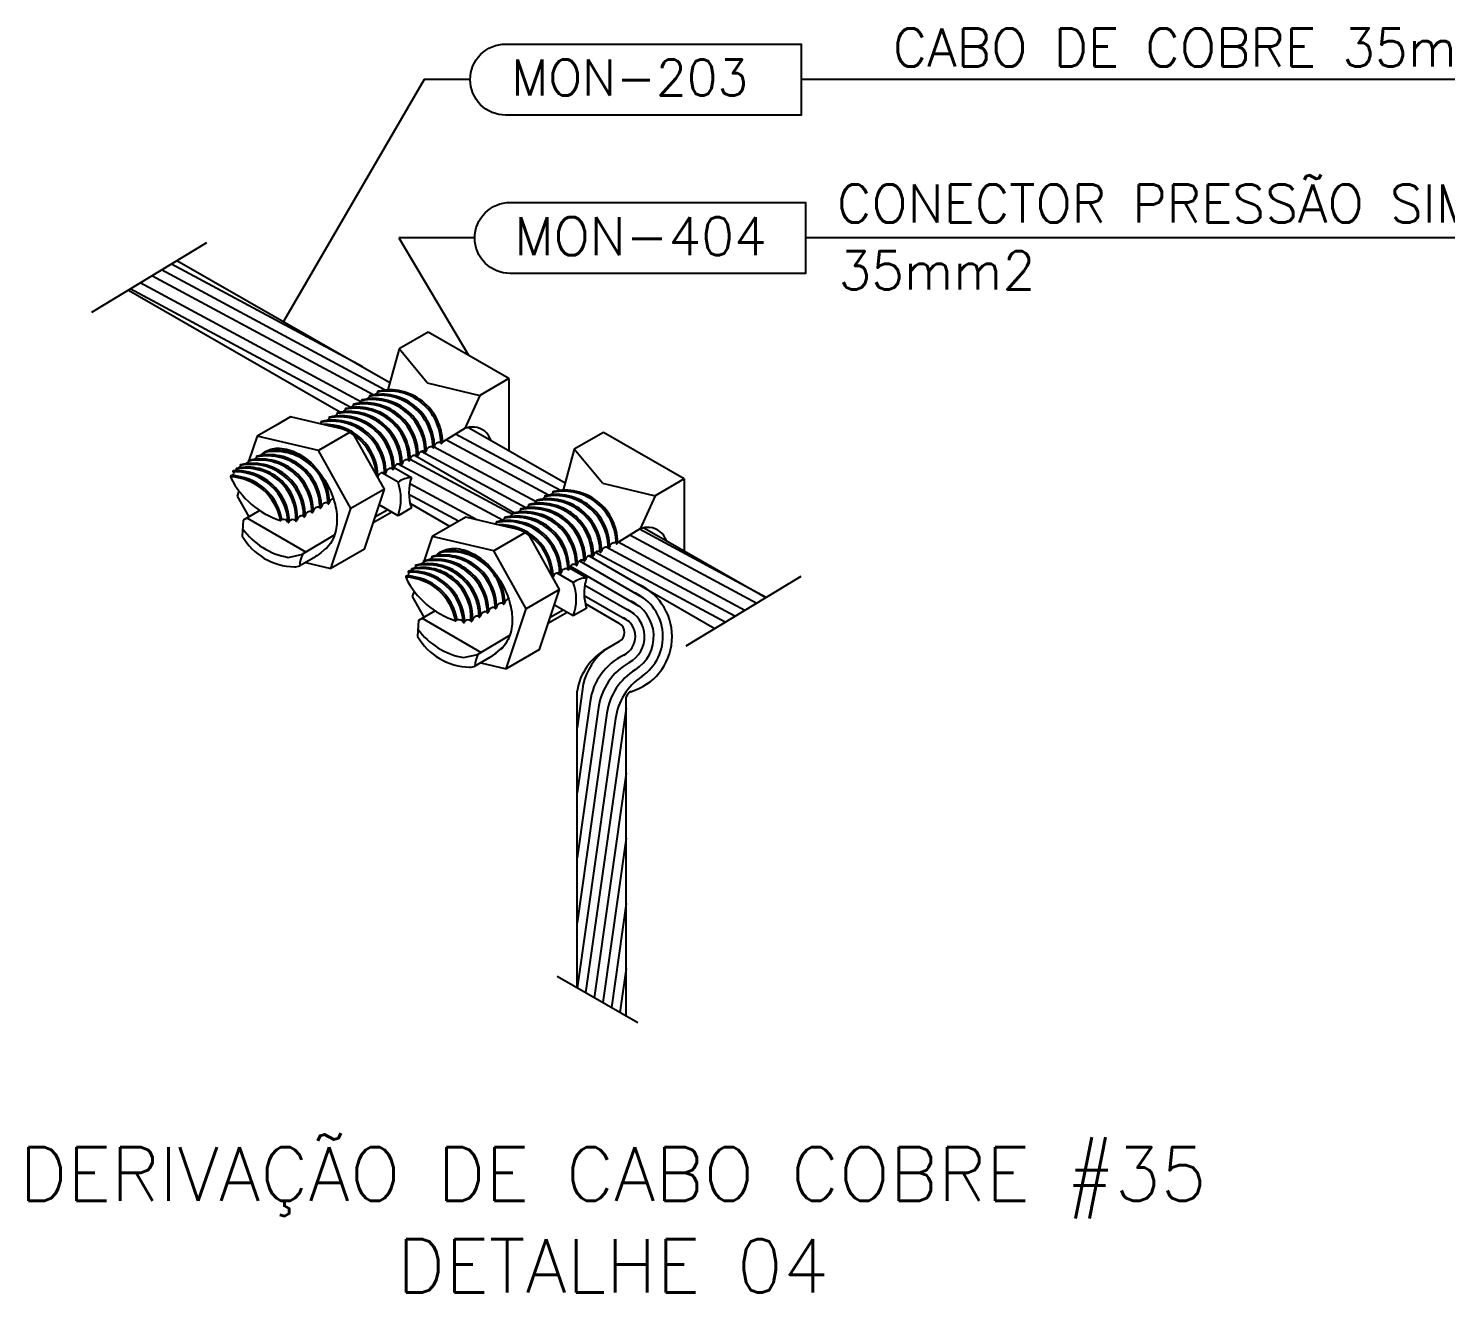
# Model space of a CAD drawing. Extents: x -1836 to 8857, y -4220 to 3051.
# Drawn here: x 6316.5 to 6760.8, y -2055.8 to -1659.4 of the extents above; entities that cross this region are included whole.
import ezdxf
from ezdxf.enums import TextEntityAlignment as Align

# ---------------------------------------------------------------- set-up
doc = ezdxf.new("R2010")
doc.units = 0
doc.header["$MEASUREMENT"] = 0
doc.layers.get('0').update_dxf_attribs({"linetype": 'CONTINUOUS'})
for name, color, linetype in [('15', 1, 'CONTINUOUS'), ('25', 2, 'CONTINUOUS'), ('50', 5, 'CONTINUOUS')]:
    doc.layers.add(name, color=color, linetype=linetype)
doc.styles.add('15CL', font='romans.shx', dxfattribs={"height": 2})
doc.styles.add('25CL', font='ROMANS.shx', dxfattribs={"height": 2.5})
doc.styles.add('35CL', font='ROMANS.shx', dxfattribs={"height": 3.5})

msp = doc.modelspace()

# ---------------------------------------------------------------- linework, layer by layer
for p, q in [((6424.59, -1774.32), (6355.19, -1736.98)), ((6428.31, -1772.82), (6358.25, -1735.12)), ((6421.07, -1765.42), (6361.32, -1733.27)), ((6417.52, -1778.25), (6348.42, -1741.07)), ((6420.72, -1776.44), (6351.51, -1739.2)), ((6479.54, -1805.77), (6447.35, -1788.45)), ((6483.26, -1804.27), (6450.39, -1786.58)), ((6468.22, -1811.78), (6436.16, -1794.53)), ((6472.46, -1809.7), (6439.63, -1792.03)), ((6475.66, -1807.89), (6443.67, -1790.68)), ((6465.14, -1813.63), (6432.39, -1796.01)), ((6457.05, -1813.48), (6436.03, -1802.17)), ((6451.35, -1813.94), (6435.76, -1805.56)), ((6547.79, -1837.79), (6508.02, -1816.38)), ((6541.05, -1841.87), (6501.33, -1820.49)), ((6544.88, -1839.72), (6504.98, -1818.25)), ((6534.88, -1845.61), (6494.17, -1823.71)), ((6537.96, -1843.74), (6497.62, -1822.03)), ((6486.33, -1828.02), (6507.77, -1840.4)), ((6489.2, -1826.35), (6509.21, -1837.91)), ((6490.9, -1833.99), (6506.33, -1842.9)), ((6490.72, -1837.2), (6504.89, -1845.39)), ((6490.41, -1865.06), (6488.47, -1878.7)), ((6492.56, -1870.44), (6488.47, -1899.1)), ((6495.2, -1872.31), (6488.47, -1919.5)), ((6497.85, -1874.08), (6488.47, -1939.9)), ((6503.89, -1872.54), (6491.17, -1961.77)), ((6500.52, -1875.79), (6488.47, -1960.3)), ((6503.89, -1892.94), (6493.86, -1963.32)), ((6503.89, -1913.34), (6496.54, -1964.87)), ((6503.89, -1933.74), (6499.23, -1966.43)), ((6503.89, -1954.14), (6501.92, -1967.98))]:
    msp.add_line(p, q)
for centre, radius, start, end in [((6500.31, -1850.1), 12.21, 301.8068, 65.1568), ((6500.31, -1850.1), 15.09, 304.0937, 65.1568), ((6500.31, -1850.1), 9.33, 299.1552, 65.1568), ((6500.31, -1850.1), 6.45, 296.0297, 65.1568), ((6509.14, -1869.32), 19.2, 127.5121, 167.1877), ((6511.56, -1873.15), 19.2, 116.0297, 171.884), ((6514.21, -1875.02), 19.2, 119.1552, 171.884), ((6516.86, -1876.79), 19.2, 121.8068, 171.884), ((6519.53, -1878.5), 19.2, 124.0937, 171.884)]:
    msp.add_arc(centre, radius, start, end)
at = {"layer": '15', "color": 1}
for p, q in [((6440.55, -1675.43), (6396.43, -1751.32)), ((6454.97, -1675.43), (6440.55, -1675.43)), ((6804.4, -1675.44), (6558.7, -1675.44)), ((6456.41, -1725.09), (6432.59, -1725.09)), ((6432.59, -1725.09), (6454.46, -1761.9)), ((6842.57, -1725.1), (6560.13, -1725.1))]:
    msp.add_line(p, q, dxfattribs=at)
at = {"layer": '15'}
for centre, radius, start, end in [((6429.79, -1789.24), 16.49, 0.4518, 103.2095), ((6422.2, -1793.3), 16.49, 0.4518, 103.2095), ((6421.73, -1793.64), 16.49, 0.4518, 101.5181), ((6424.73, -1791.95), 16.49, 0.4518, 103.2095), ((6424.26, -1792.28), 16.49, 0.4518, 101.5181), ((6427.26, -1790.6), 16.49, 0.4518, 103.2095), ((6426.79, -1790.93), 16.49, 0.4518, 101.5181), ((6429.32, -1789.58), 16.49, 0.4518, 101.3808), ((6414.14, -1797.7), 16.49, 0.4518, 101.5181), ((6414.61, -1797.37), 16.49, 0.4518, 98.4893), ((6417.14, -1796.01), 16.49, 0.4518, 103.2095), ((6416.67, -1796.34), 16.49, 0.4518, 101.5181), ((6419.67, -1794.66), 16.49, 0.4518, 103.2095), ((6419.2, -1794.99), 16.49, 0.4518, 101.5181), ((6412.08, -1798.72), 16.49, 0.4518, 103.2095), ((6411.61, -1799.05), 16.49, 0.4518, 101.5181), ((6409.55, -1800.07), 16.49, 0.4518, 92.5603), ((6409.08, -1800.41), 16.49, 3.5935, 85.4374), ((6385.55, -1794.97), 0.114, 91.4975, 291.4014), ((6389.31, -1810.91), 16.49, 0.4518, 103.2095), ((6388.84, -1811.24), 16.49, 0.4518, 101.5181), ((6386.55, -1792.77), 1.86, 280.8203, 329.3598), ((6388.11, -1793.62), 0.125, 108.012, 283.7945), ((6391.84, -1809.55), 16.49, 0.4518, 103.2095), ((6391.38, -1809.91), 16.49, 0.4518, 101.3575), ((6394.37, -1808.2), 16.49, 48.7594, 103.2095), ((6393.9, -1808.53), 16.49, 0.4518, 101.3808), ((6380.04, -1798.83), 0.807, 271.3373, 26.783), ((6380.75, -1798.3), 0.16, 116.6203, 274.8368), ((6380.48, -1796.5), 1.67, 276.5101, 319.6642), ((6381.83, -1814.61), 16.49, 2.6776, 94.0312), ((6381.36, -1814.94), 16.49, 2.6776, 92.1532), ((6381.76, -1797.47), 0.114, 91.4975, 291.4014), ((6385.15, -1812.6), 15.62, 356.7573, 102.5512), ((6384.68, -1812.93), 15.62, 356.7282, 100.778), ((6381.68, -1795.84), 1.5, 282.5759, 336.8125), ((6383.02, -1796.32), 0.114, 91.4975, 291.4014), ((6386.78, -1812.26), 16.49, 0.4518, 103.2095), ((6386.31, -1812.59), 16.49, 0.4518, 101.5181), ((6383.99, -1794.12), 1.86, 280.8203, 329.3598), ((6394.37, -1808.2), 16.49, 0.4518, 32.238), ((6380.47, -1800.07), 0.603, 133.6577, 199.6624), ((6379.23, -1816.51), 16.49, 9.9165, 87.7541), ((6379.96, -1797.92), 1.72, 273.2739, 276.6891), ((6379.65, -1816.12), 16.49, 9.2423, 88.5729), ((6477.14, -1824.75), 16.49, 0.4518, 103.2095), ((6479.67, -1823.4), 16.49, 0.4518, 103.2095), ((6479.2, -1823.73), 16.49, 0.4518, 101.5181), ((6482.2, -1822.04), 16.49, 0.4518, 103.2095), ((6481.73, -1822.38), 16.49, 0.4518, 101.5181), ((6484.73, -1820.69), 16.49, 0.4518, 103.2095), ((6484.26, -1821.02), 16.49, 0.4518, 101.3808), ((6469.08, -1829.15), 16.49, 0.4518, 101.5181), ((6469.55, -1828.81), 16.49, 0.4518, 98.4893), ((6472.08, -1827.46), 16.49, 0.4518, 103.2095), ((6471.61, -1827.79), 16.49, 0.4518, 101.5181), ((6474.61, -1826.11), 16.49, 0.4518, 103.2095), ((6474.14, -1826.44), 16.49, 0.4518, 101.5181), ((6476.67, -1825.08), 16.49, 0.4518, 101.5181), ((6467.02, -1830.17), 16.49, 0.4518, 103.2095), ((6466.55, -1830.5), 16.49, 0.4518, 101.5181), ((6464.49, -1831.52), 16.49, 0.4518, 92.5603), ((6464.03, -1831.85), 16.49, 3.5935, 85.4374), ((6444.26, -1842.35), 16.49, 0.4518, 103.2095), ((6441.5, -1824.22), 1.86, 280.8203, 329.3598), ((6443.06, -1825.06), 0.125, 108.012, 283.7945), ((6446.79, -1841), 16.49, 0.4518, 103.2095), ((6446.33, -1841.35), 16.49, 0.4518, 101.3575), ((6449.32, -1839.65), 16.49, 48.7594, 103.2095), ((6448.85, -1839.98), 16.49, 0.4518, 101.3808), ((6434.98, -1830.27), 0.807, 271.3373, 26.783), ((6435.69, -1829.75), 0.16, 116.6203, 274.8368), ((6435.43, -1827.95), 1.67, 276.5101, 319.6642), ((6436.78, -1846.06), 16.49, 2.6776, 94.0312), ((6436.31, -1846.39), 16.49, 2.6776, 92.1532), ((6436.7, -1828.91), 0.114, 91.4975, 291.4014), ((6440.09, -1844.05), 15.62, 356.7573, 102.5512), ((6439.63, -1844.37), 15.62, 356.7282, 100.778), ((6436.63, -1827.28), 1.5, 282.5759, 336.8125), ((6437.96, -1827.77), 0.114, 91.4975, 291.4014), ((6441.73, -1843.71), 16.49, 0.4518, 103.2095), ((6441.26, -1844.04), 16.49, 0.4518, 101.5181), ((6438.93, -1825.57), 1.86, 280.8203, 329.3598), ((6440.49, -1826.41), 0.114, 91.4975, 291.4014), ((6443.79, -1842.69), 16.49, 0.4518, 101.5181), ((6435.42, -1831.52), 0.603, 133.6577, 199.6624), ((6434.17, -1847.96), 16.49, 9.9165, 87.7541), ((6434.9, -1829.36), 1.72, 273.2739, 276.6891), ((6434.59, -1847.57), 16.49, 9.2423, 88.5729), ((6449.32, -1839.65), 16.49, 0.4518, 32.238)]:
    msp.add_arc(centre, radius, start, end, dxfattribs=at)
at = {"layer": '25', "color": 2}
for p, q in [((6372.32, -1726.61), (6336.22, -1748.46)), ((6441.82, -1754.61), (6432.68, -1759.88)), ((6467.11, -1769.2), (6441.82, -1754.61)), ((6432.68, -1759.88), (6429.18, -1772.76)), ((6441.51, -1770.52), (6432.68, -1759.88)), ((6441.51, -1770.52), (6457.96, -1774.48)), ((6467.11, -1769.2), (6457.96, -1774.48)), ((6467.11, -1769.2), (6467.11, -1791.77)), ((6457.96, -1774.48), (6453.33, -1784.88)), ((6398.61, -1781.22), (6393.86, -1783.97)), ((6407.89, -1783.38), (6398.61, -1781.22)), ((6393.86, -1783.97), (6388.14, -1787.27)), ((6417.9, -1785.72), (6407.42, -1791.77)), ((6417.9, -1785.72), (6407.89, -1783.38)), ((6428.06, -1803.88), (6417.9, -1785.72)), ((6453.4, -1784.74), (6446.28, -1789.11)), ((6496.77, -1786.05), (6487.62, -1791.33)), ((6522.05, -1800.65), (6496.77, -1786.05)), ((6388.14, -1787.27), (6385.62, -1794.83)), ((6407.42, -1791.77), (6388.14, -1787.27)), ((6417.58, -1809.93), (6407.42, -1791.77)), ((6435.66, -1794.81), (6435.59, -1794.74)), ((6487.62, -1791.33), (6484.12, -1804.21)), ((6496.45, -1801.97), (6487.62, -1791.33)), ((6432.36, -1801.64), (6427.3, -1798.72)), ((6431.13, -1797.1), (6436.55, -1800.23)), ((6428.06, -1803.88), (6417.58, -1809.93)), ((6421.8, -1822.67), (6428.06, -1803.88)), ((6496.45, -1801.97), (6512.91, -1805.93)), ((6522.05, -1800.65), (6512.91, -1805.93)), ((6522.05, -1800.65), (6522.05, -1823.21)), ((6382.44, -1804.4), (6381.88, -1806.06)), ((6381.88, -1806.06), (6385.54, -1812.59)), ((6512.91, -1805.93), (6508.28, -1816.33)), ((6389.04, -1810.61), (6383.82, -1813.57)), ((6411.33, -1828.72), (6417.58, -1809.93)), ((6430.42, -1811.07), (6424.53, -1814.47)), ((6429.16, -1810.34), (6425.13, -1812.67)), ((6432.36, -1812.18), (6426.43, -1808.76)), ((6436.55, -1809.77), (6432.36, -1812.18)), ((6453.56, -1812.67), (6443.08, -1818.72)), ((6462.83, -1814.83), (6453.56, -1812.67)), ((6383.82, -1813.55), (6383.53, -1818.62)), ((6384.95, -1812.9), (6403.52, -1823.62)), ((6472.84, -1817.17), (6462.37, -1823.22)), ((6472.84, -1817.17), (6462.83, -1814.83)), ((6483, -1835.33), (6472.84, -1817.17)), ((6508.34, -1816.18), (6501.22, -1820.56)), ((6402.34, -1824.28), (6412.43, -1818.24)), ((6443.08, -1818.72), (6440.56, -1826.28)), ((6462.37, -1823.22), (6443.08, -1818.72)), ((6397.95, -1825.25), (6402.46, -1824.25)), ((6406.47, -1825.04), (6401.53, -1827.89)), ((6408.12, -1823.87), (6410.15, -1822.1)), ((6421.8, -1822.67), (6411.33, -1828.72)), ((6472.53, -1841.37), (6462.37, -1823.22)), ((6403.33, -1826.85), (6411.33, -1828.72)), ((6487.3, -1833.09), (6482.24, -1830.17)), ((6486.07, -1828.55), (6491.49, -1831.68)), ((6490.61, -1826.26), (6490.53, -1826.18)), ((6558.65, -1831.21), (6522.55, -1853.07)), ((6437.38, -1835.84), (6436.83, -1837.51)), ((6436.83, -1837.51), (6440.48, -1844.04)), ((6483, -1835.33), (6472.53, -1841.37)), ((6476.75, -1854.12), (6483, -1835.33)), ((6443.99, -1842.05), (6438.76, -1845.02)), ((6466.27, -1860.16), (6472.53, -1841.37)), ((6485.37, -1842.52), (6479.48, -1845.92)), ((6484.11, -1841.79), (6480.08, -1844.12)), ((6487.3, -1843.63), (6481.38, -1840.21)), ((6491.49, -1841.21), (6487.3, -1843.63)), ((6438.76, -1844.99), (6438.47, -1850.06)), ((6439.9, -1844.35), (6458.46, -1855.07)), ((6457.29, -1855.73), (6467.38, -1849.69)), ((6452.9, -1856.7), (6457.4, -1855.7)), ((6461.42, -1856.48), (6456.47, -1859.34)), ((6463.06, -1855.31), (6465.09, -1853.54)), ((6476.75, -1854.12), (6466.27, -1860.16)), ((6458.27, -1858.3), (6466.27, -1860.16)), ((6507.56, -1971.24), (6482.28, -1956.64))]:
    msp.add_line(p, q, dxfattribs=at)
at = {"layer": '25'}
for p, q in [((6363.05, -1732.21), (6429.81, -1770.42)), ((6347.85, -1741.42), (6414.28, -1779.77)), ((6454.46, -1784.53), (6484.76, -1801.87)), ((6437.7, -1793.29), (6468.86, -1811.29)), ((6448.56, -1815.55), (6436.15, -1808.38)), ((6509.41, -1815.98), (6547.66, -1837.87)), ((6492.23, -1824.78), (6510.65, -1835.41)), ((6510.65, -1835.41), (6531.63, -1847.57)), ((6501.67, -1845.94), (6491.09, -1839.83)), ((6501.67, -1851.65), (6497.58, -1854.01)), ((6488.47, -1960.21), (6488.47, -1867.16)), ((6503.89, -1969.12), (6503.89, -1868.96))]:
    msp.add_line(p, q, dxfattribs=at)
for points in [[(6454.97, -1675.43, -0.414214), (6466.09, -1664.31), (6558.7, -1664.31), (6558.7, -1686.57), (6466.09, -1686.57, -0.414214), (6454.97, -1675.45)], [(6456.41, -1725.09, -0.414214), (6467.53, -1713.97), (6560.13, -1713.97), (6560.13, -1736.23), (6467.53, -1736.23, -0.414214), (6456.41, -1725.11)]]:
    msp.add_lwpolyline(points, format="xyb", dxfattribs=at)
at = {"layer": '25', "color": 2}
for points in [[(6389.32, -1793.25, -0.04892), (6390.5, -1792.3, -0.142777)], [(6390.83, -1792.09, -0.006484), (6391, -1791.99, -0.142777)], [(6391, -1791.99, -0.142777), (6395.23, -1791.02, -0.107172), (6400.76, -1792.55, -0.078514), (6405.62, -1796.18, -0.065858), (6409.94, -1801.96, -0.065858), (6412.61, -1808.66, -0.078514), (6413.15, -1814.7, -0.107172), (6411.57, -1820.21, -0.104111), (6409.51, -1822.66, -0.004956)], [(6444.27, -1824.7, -0.04892), (6445.45, -1823.74, -0.142777)], [(6445.77, -1823.54, -0.006484), (6445.95, -1823.44, -0.142777)], [(6445.95, -1823.44, -0.142777), (6450.18, -1822.46, -0.107172), (6455.71, -1824, -0.078514), (6460.57, -1827.62, -0.065858), (6464.89, -1833.4, -0.065858), (6467.55, -1840.11, -0.078514), (6468.1, -1846.14, -0.107172), (6466.51, -1851.66, -0.104111), (6464.45, -1854.1, -0.004956)]]:
    msp.add_lwpolyline(points, format="xyb", dxfattribs=at)
for centre, radius, start, end in [((6418.43, -1777.36), 0.114, 91.4975, 291.4014), ((6419.37, -1775.16), 1.86, 280.8203, 329.3598), ((6420.96, -1776.01), 0.114, 91.4975, 291.4014), ((6421.9, -1773.81), 1.86, 280.8203, 329.3598), ((6423.49, -1774.66), 0.114, 91.4975, 291.4014), ((6424.43, -1772.46), 1.86, 280.8203, 329.3598), ((6426.02, -1773.3), 0.114, 91.4975, 291.4014), ((6409.25, -1780.58), 1.86, 280.8203, 329.3598), ((6410.84, -1781.43), 0.114, 91.4975, 291.4014), ((6414.61, -1797.37), 16.49, 98.4893, 103.2095), ((6411.74, -1779.2), 1.9, 283.1427, 320.2602), ((6411.78, -1779.23), 1.86, 320.0761, 329.3598), ((6413.37, -1780.07), 0.114, 91.4975, 291.4014), ((6414.31, -1777.87), 1.86, 280.8203, 329.3598), ((6415.9, -1778.72), 0.114, 91.4975, 291.4014), ((6416.84, -1776.52), 1.86, 280.8203, 329.3598), ((6406.72, -1781.93), 1.86, 308.8089, 329.3598), ((6408.31, -1782.78), 0.114, 91.4975, 291.4014), ((6455.71, -1790.54), 6.14, 84.6414, 112.781), ((6455.71, -1790.54), 6.14, 18.6824, 84.6414), ((6442.68, -1792.07), 1.49, 72.4339, 170.3577), ((6443.1, -1790.36), 0.657, 306.8594, 350.3577), ((6443.1, -1790.36), 0.657, 306.8594, 350.3577), ((6445.21, -1790.72), 1.49, 72.4339, 170.3577), ((6445.58, -1789.52), 0.24, 13.2135, 69.9046), ((6445.94, -1789.42), 0.136, 201.1854, 306.8594), ((6445.63, -1789), 0.657, 306.8594, 350.3577), ((6445.63, -1789), 0.657, 306.8594, 350.3577), ((6391.54, -1790.06), 1.86, 280.8203, 321.5667), ((6435.09, -1796.13), 1.49, 72.4339, 170.3577), ((6435.46, -1794.94), 0.24, 13.2135, 69.9046), ((6435.82, -1794.83), 0.136, 201.1854, 306.8594), ((6435.51, -1794.42), 0.657, 306.8594, 350.3577), ((6435.51, -1794.42), 0.657, 306.8594, 350.3577), ((6437.62, -1794.78), 1.49, 141.3205, 170.3577), ((6437.62, -1794.78), 1.49, 72.4339, 141.3205), ((6437.99, -1793.59), 0.24, 13.2135, 69.9046), ((6438.35, -1793.48), 0.136, 201.1854, 306.8594), ((6438.04, -1793.06), 0.657, 306.8594, 350.3577), ((6438.04, -1793.06), 0.657, 306.8594, 350.3577), ((6440.15, -1793.42), 1.49, 72.4339, 170.3577), ((6440.52, -1792.23), 0.24, 13.2135, 69.9046), ((6440.88, -1792.13), 0.136, 201.1854, 306.8594), ((6440.57, -1791.71), 0.657, 306.8594, 350.3577), ((6440.57, -1791.71), 0.657, 306.8594, 350.3577), ((6443.05, -1790.88), 0.24, 13.2135, 69.9046), ((6443.41, -1790.77), 0.136, 201.1854, 306.8594), ((6427.51, -1800.19), 1.49, 72.4339, 170.3577), ((6427.87, -1799), 0.24, 13.2135, 69.9046), ((6428.23, -1798.9), 0.136, 201.1854, 306.8594), ((6427.92, -1798.48), 0.657, 306.8594, 350.3577), ((6427.92, -1798.48), 0.657, 306.8594, 350.3577), ((6430.04, -1798.84), 1.49, 72.4339, 170.3577), ((6430.4, -1797.65), 0.24, 13.2135, 69.9046), ((6430.76, -1797.54), 0.136, 201.1854, 306.8594), ((6430.45, -1797.13), 0.657, 306.8594, 350.3577), ((6430.45, -1797.13), 0.657, 306.8594, 350.3577), ((6432.57, -1797.49), 1.49, 165.0539, 170.3577), ((6432.57, -1797.49), 1.49, 72.4339, 165.0539), ((6432.93, -1796.29), 0.24, 13.2135, 69.9046), ((6433.29, -1796.19), 0.136, 201.1854, 306.8594), ((6432.98, -1795.77), 0.657, 306.8594, 350.3577), ((6432.98, -1795.77), 0.657, 306.8594, 350.3577), ((6403.44, -1788.67), 26.24, 206.2376, 252.3137), ((6425.39, -1799.83), 0.657, 331.6967, 350.3577), ((6436.92, -1808.25), 8.03, 92.6539, 124.6152), ((6417.9, -1806.91), 15.38, 339.9612, 20.0388), ((6450.45, -1805), 14.7, 161.0713, 198.9287), ((6409.8, -1809.67), 1.49, 72.4339, 170.3577), ((6410.17, -1808.48), 0.24, 18.9838, 69.9046), ((6410.21, -1807.96), 0.657, 306.8594, 350.3577), ((6410.21, -1807.96), 0.657, 306.8594, 350.3577), ((6412.33, -1808.32), 1.49, 99.4743, 170.3577), ((6474.31, -1806.61), 1.86, 280.8203, 329.3598), ((6475.91, -1807.46), 0.114, 91.4975, 291.4014), ((6476.84, -1805.26), 1.86, 280.8203, 329.3598), ((6478.44, -1806.1), 0.114, 91.4975, 291.4014), ((6479.37, -1803.9), 1.86, 280.8203, 329.3598), ((6480.97, -1804.75), 0.114, 91.4975, 291.4014), ((6402.21, -1813.73), 1.49, 72.4339, 170.3577), ((6402.58, -1812.54), 0.24, 18.9838, 69.9046), ((6402.94, -1812.44), 0.136, 191.0119, 306.8594), ((6402.63, -1812.02), 0.657, 306.8594, 350.3577), ((6402.63, -1812.02), 0.657, 306.8594, 350.3577), ((6404.74, -1812.38), 1.49, 72.4339, 170.3577), ((6405.11, -1811.19), 0.24, 13.2135, 69.9046), ((6405.47, -1811.08), 0.136, 201.1854, 306.8594), ((6405.16, -1810.67), 0.657, 306.8594, 350.3577), ((6405.16, -1810.67), 0.657, 306.8594, 350.3577), ((6407.27, -1811.03), 1.49, 73.4086, 170.3577), ((6407.64, -1809.83), 0.24, 18.9838, 75.9378), ((6408, -1809.73), 0.136, 191.0119, 306.8594), ((6407.68, -1809.31), 0.657, 306.8594, 350.3577), ((6407.68, -1809.31), 0.657, 306.8594, 350.3577), ((6410.53, -1808.37), 0.136, 191.0119, 306.8594), ((6465.79, -1812.87), 0.114, 91.4975, 291.4014), ((6469.55, -1828.81), 16.49, 98.4893, 103.2095), ((6466.69, -1810.65), 1.9, 283.1427, 320.2602), ((6466.72, -1810.67), 1.86, 320.0761, 329.3598), ((6468.32, -1811.52), 0.114, 91.4975, 291.4014), ((6469.25, -1809.32), 1.86, 280.8203, 329.3598), ((6470.85, -1810.17), 0.114, 91.4975, 291.4014), ((6471.78, -1807.96), 1.86, 280.8203, 329.3598), ((6473.38, -1808.81), 0.114, 91.4975, 291.4014), ((6401.74, -1803.31), 22.26, 215.702, 260.2076), ((6395.49, -1813.37), 0.298, 267.0211, 303.2986), ((6396.81, -1815.39), 2.11, 112.1827, 123.2986), ((6396.5, -1814.85), 1.5, 26.8051, 109.0112), ((6397.97, -1814.15), 0.136, 191.0119, 306.8594), ((6397.66, -1813.73), 0.657, 306.8594, 350.3577), ((6399.32, -1814.83), 1.42, 53.0236, 135.9358), ((6400.05, -1813.89), 0.24, 18.9838, 57.1205), ((6400.41, -1813.79), 0.136, 191.0119, 306.8594), ((6400.1, -1813.37), 0.657, 306.8594, 350.3577), ((6400.1, -1813.37), 0.657, 306.8594, 350.3577), ((6461.66, -1813.38), 1.86, 308.8089, 329.3598), ((6463.26, -1814.23), 0.114, 91.4975, 291.4014), ((6464.19, -1812.03), 1.86, 280.8203, 329.3598), ((6510.66, -1821.98), 6.14, 84.6414, 112.781), ((6510.66, -1821.98), 6.14, 18.6824, 84.6414), ((6400.16, -1808.97), 19.23, 210.1104, 269.1089), ((6500.16, -1822.16), 1.49, 72.4339, 170.3577), ((6500.52, -1820.97), 0.24, 13.2135, 69.9046), ((6500.89, -1820.87), 0.136, 201.1854, 306.8594), ((6500.57, -1820.45), 0.657, 306.8594, 350.3577), ((6500.57, -1820.45), 0.657, 306.8594, 350.3577), ((6409.66, -1828.04), 8.14, 152.2525, 178.9373), ((6419.62, -1841.8), 21.31, 122.6729, 128.1058), ((6446.49, -1821.5), 1.86, 280.8203, 321.5667), ((6490.04, -1827.58), 1.49, 72.4339, 170.3577), ((6490.45, -1825.87), 0.657, 306.8594, 350.3577), ((6490.45, -1825.87), 0.657, 306.8594, 350.3577), ((6492.57, -1826.22), 1.49, 141.3205, 170.3577), ((6492.57, -1826.22), 1.49, 72.4339, 141.3205), ((6492.94, -1825.03), 0.24, 13.2135, 69.9046), ((6493.3, -1824.93), 0.136, 201.1854, 306.8594), ((6492.98, -1824.51), 0.657, 306.8594, 350.3577), ((6492.98, -1824.51), 0.657, 306.8594, 350.3577), ((6495.1, -1824.87), 1.49, 72.4339, 170.3577), ((6495.47, -1823.68), 0.24, 13.2135, 69.9046), ((6495.83, -1823.57), 0.136, 201.1854, 306.8594), ((6495.51, -1823.16), 0.657, 306.8594, 350.3577), ((6495.51, -1823.16), 0.657, 306.8594, 350.3577), ((6497.63, -1823.52), 1.49, 72.4339, 170.3577), ((6497.99, -1822.32), 0.24, 13.2135, 69.9046), ((6498.36, -1822.22), 0.136, 201.1854, 306.8594), ((6498.04, -1821.8), 0.657, 306.8594, 350.3577), ((6498.04, -1821.8), 0.657, 306.8594, 350.3577), ((6400.14, -1825.01), 3.2, 265.0594, 295.7165), ((6482.45, -1831.64), 1.49, 72.4339, 170.3577), ((6482.82, -1830.45), 0.24, 13.2135, 69.9046), ((6483.18, -1830.34), 0.136, 201.1854, 306.8594), ((6482.87, -1829.93), 0.657, 306.8594, 350.3577), ((6482.87, -1829.93), 0.657, 306.8594, 350.3577), ((6484.98, -1830.29), 1.49, 72.4339, 170.3577), ((6485.35, -1829.09), 0.24, 13.2135, 69.9046), ((6485.71, -1828.99), 0.136, 201.1854, 306.8594), ((6485.4, -1828.57), 0.657, 306.8594, 350.3577), ((6485.4, -1828.57), 0.657, 306.8594, 350.3577), ((6487.51, -1828.93), 1.49, 165.0539, 170.3577), ((6487.51, -1828.93), 1.49, 72.4339, 165.0539), ((6487.88, -1827.74), 0.24, 13.2135, 69.9046), ((6488.24, -1827.64), 0.136, 201.1854, 306.8594), ((6487.93, -1827.22), 0.657, 306.8594, 350.3577), ((6487.93, -1827.22), 0.657, 306.8594, 350.3577), ((6490.41, -1826.39), 0.24, 13.2135, 69.9046), ((6490.77, -1826.28), 0.136, 201.1854, 306.8594), ((6458.39, -1820.12), 26.24, 206.2376, 252.3137), ((6480.34, -1831.28), 0.657, 331.6967, 350.3577), ((6491.86, -1839.7), 8.03, 92.6539, 124.6152), ((6472.85, -1838.36), 15.38, 339.9612, 20.0388), ((6505.39, -1836.44), 14.7, 161.0713, 193.3182), ((6467.27, -1839.76), 1.49, 99.4743, 170.3577), ((6457.16, -1845.18), 1.49, 72.4339, 170.3577), ((6457.52, -1843.99), 0.24, 18.9838, 69.9046), ((6457.57, -1843.47), 0.657, 306.8594, 350.3577), ((6457.57, -1843.47), 0.657, 306.8594, 350.3577), ((6459.69, -1843.83), 1.49, 72.4339, 170.3577), ((6460.05, -1842.63), 0.24, 13.2135, 69.9046), ((6460.41, -1842.53), 0.136, 201.1854, 306.8594), ((6460.1, -1842.11), 0.657, 306.8594, 350.3577), ((6460.1, -1842.11), 0.657, 306.8594, 350.3577), ((6462.21, -1842.47), 1.49, 73.4086, 170.3577), ((6462.58, -1841.28), 0.24, 18.9838, 75.9378), ((6462.94, -1841.18), 0.136, 191.0119, 306.8594), ((6462.63, -1840.76), 0.657, 306.8594, 350.3577), ((6462.63, -1840.76), 0.657, 306.8594, 350.3577), ((6464.74, -1841.12), 1.49, 72.4339, 170.3577), ((6465.11, -1839.93), 0.24, 18.9838, 69.9046), ((6465.47, -1839.82), 0.136, 191.0119, 306.8594), ((6465.16, -1839.4), 0.657, 306.8594, 350.3577), ((6465.16, -1839.4), 0.657, 306.8594, 350.3577), ((6505.39, -1836.44), 14.7, 193.3182, 198.9287), ((6456.68, -1834.76), 22.26, 215.702, 260.2076), ((6450.43, -1844.82), 0.298, 267.0211, 303.2986), ((6451.75, -1846.83), 2.11, 112.1827, 123.2986), ((6451.44, -1846.29), 1.5, 26.8051, 109.0112), ((6452.92, -1845.59), 0.136, 191.0119, 306.8594), ((6452.6, -1845.18), 0.657, 306.8594, 350.3577), ((6454.27, -1846.27), 1.42, 53.0236, 135.9358), ((6454.99, -1845.34), 0.24, 18.9838, 57.1205), ((6455.35, -1845.24), 0.136, 191.0119, 306.8594), ((6455.04, -1844.82), 0.657, 306.8594, 350.3577), ((6455.04, -1844.82), 0.657, 306.8594, 350.3577), ((6457.88, -1843.88), 0.136, 191.0119, 306.8594), ((6455.11, -1840.42), 19.23, 210.1104, 269.1089), ((6464.61, -1859.49), 8.14, 152.2525, 178.9373), ((6474.57, -1873.25), 21.31, 122.6729, 128.1058), ((6455.08, -1856.46), 3.2, 265.0594, 295.7165)]:
    msp.add_arc(centre, radius, start, end, dxfattribs=at)
at = {"layer": '25'}
for centre, radius, start, end in [((6389.05, -1791.42), 1.86, 280.8203, 329.3598), ((6443.99, -1822.86), 1.86, 280.8203, 329.3598), ((6500.31, -1850.1), 17.97, 286.0898, 65.1568), ((6500.02, -1848.79), 3.3, 300, 60), ((6506.94, -1870.22), 18.72, 120, 170.5893), ((6506.94, -1870.22), 3.3, 120, 157.3868)]:
    msp.add_arc(centre, radius, start, end, dxfattribs=at)
at = {"layer": '25', "color": 1}
for centre in [(6390.61, -1792.26), (6445.55, -1823.71)]:
    msp.add_arc(centre, 0.114, 91.4975, 291.4014, dxfattribs=at)

# ---------------------------------------------------------------- texts
at = {"layer": '15', "color": 2, "style": '15CL'}
msp.add_text('CABO DE COBRE 35mm2', height=12, dxfattribs=at).set_placement((6688.76, -1671.37), align=Align.CENTER)
at = {"layer": '25', "style": '25CL'}
for s, height, p in [('MON-203', 11.25, (6467.9, -1680.41)), ('CONECTOR PRESSÃO SIMPLES', 12, (6569.97, -1720.3)), ('MON-404', 12, (6468.77, -1730.54)), ('35mm2', 12, (6570.42, -1741.25))]:
    msp.add_text(s, height=height, dxfattribs=at).set_placement(p)
at = {"layer": '50', "style": '35CL'}
for s, p in [('DERIVAÇÃO DE CABO COBRE #35', (6499.7, -2027.01)), ('DETALHE 04', (6499.7, -2055.81))]:
    msp.add_text(s, height=16.8, dxfattribs=at).set_placement(p, align=Align.CENTER)

doc.saveas('drawing.dxf')
